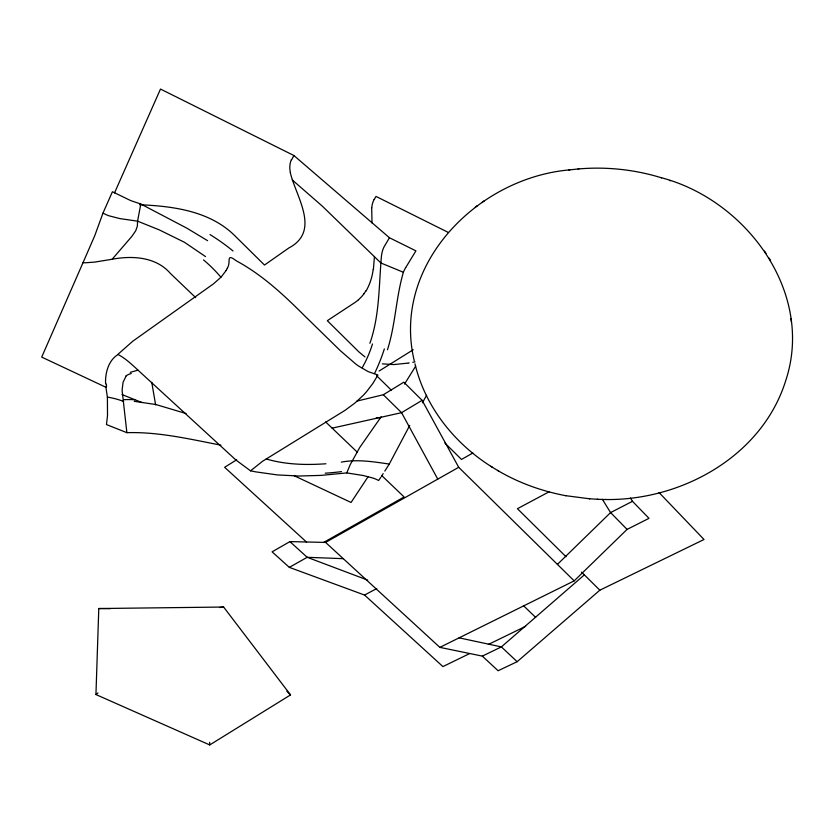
<?xml version="1.0" encoding="UTF-8"?>
<svg xmlns="http://www.w3.org/2000/svg" width="834" height="834" viewBox="0 0 834 834"><rect width="100%" height="100%" fill="white"/><g stroke="black" fill="none" stroke-linecap="round" stroke-linejoin="round"><path stroke-width="1.25" d="M374.456 256.497L373.382 269.528M95.941 694.545L98.787 608.539L223.616 607.037L290.534 694.91L209.73 744.939L95.941 694.545L97.985 692.939M371.703 207.812L372.006 222.949M83.025 262.668L94.774 235.647L102.968 213.139L112.423 191.737L130.657 200.567L140.81 204.007L137.579 221.156L137.349 226.16L135.744 230.716L131.762 236.502L112.152 259.249L94.68 262.105L85.516 262.762A39.188 30.274 29.2 0 1 83.025 262.668L41.7 357.098L106.179 387.393M387.466 349.759C395.556 324.53 395.91 297.613 403.395 272.27A37.134 30.326 13.4 0 1 404.886 268.975L405.824 267.412M369.889 343.306C379.741 315.335 378.834 285.28 381.44 256.142A54.387 44.775 13.8 0 1 382.316 251.534L382.733 250.117A29.628 24.405 15.1 0 1 384.297 246.426L385.099 245.102M105.616 383.89C104.99 373.173 108.535 360.079 118.126 354.523C126.153 358.818 132.71 365.271 139.341 371.38L235.991 460.076L250.554 470.835L255.861 471.888L277.347 474.911L298.958 476.026L321.069 475.39L346.767 472.909L350.197 464.674L359.767 447.441L381.107 416.844M114.519 192.894L160.493 89.061L293.881 155.51L389.447 237.753L415.916 250.857L406.127 266.922M227.328 268.141C231.414 262.251 225.274 252.4 236.324 260.833C261.793 274.553 283.216 294.392 303.524 314.71L340.189 350.551L355.628 363.905A83.379 66.897 14.6 0 0 358.484 365.98L368.201 371.641L377.948 375.008L372.829 383.484L366.637 391.584A139.059 108.722 21.2 0 1 362.967 395.608L354.846 403.093L345.026 410.349L262.616 461.223L250.554 470.835M384.828 471.085L389.259 464.069L409.734 425.413M291.671 159.753L293.881 155.51M426.601 395.253L422.4 402.822M374.195 199.555L375.998 196.417L448.317 232.446M226.16 270.456L221.166 277.044L213.546 283.8L132.825 341.179L117.865 354.377M415.645 366.209L404.521 384.067M389.447 237.753L385.391 244.602M365.99 290.764L363.895 293.849M383.181 473.649L381.482 476.245M368.242 476.475L351.062 502.464L294.319 475.807M380.784 477.298L378.667 480.467L375.675 479.07A27.324 20.037 14.7 0 0 373.246 478.132L363.301 475.536L346.767 472.909M126.163 375.936L123.067 382.264L122.098 390.229L126.883 432.679C158.71 431.71 189.891 439.174 220.916 445.158M557.414 564.389L610.571 512.587L632.485 501.317L648.988 518.341L627.074 529.402L574.178 580.871L439.862 647.372L325.583 542.423L289.919 541.61L272.092 551.837L289.325 567.36L364.562 595.049L442.917 666.585L469.719 653.533M358.453 299.781L360.945 297.384A55.711 45.119 19.7 0 0 363.895 293.849M584.342 574.866L501.38 646.903L482.333 656.108L439.862 647.372M482.333 656.108L498.096 670.745L517.163 661.696L599.844 590.191L704.011 539.494L659.069 492.571M569.82 169.865C477.694 177.705 391.313 264.712 414.248 360.82M475.297 207.113L477.361 205.675M482.261 202.224L484.241 200.848M236.689 459.774L224.627 467.29L306.631 542.163M379.095 371.026L413.226 349.748M357.046 401.06L383.327 394.753L403.833 382.191L422.108 400.341L458.7 467.311L574.178 580.871M422.108 400.341L401.561 412.674L332.161 428.144M130.271 372.35L137.996 370.14M472.826 453.018L461.494 459.44L444.876 443.031M323.394 542.559L404.115 496.97L381.691 475.526M325.583 542.423L458.7 467.311M289.325 567.36L307.204 557.31L343.264 558.665M549.408 491.622L517.445 508.709L566.015 556.737M364.562 595.049L376.728 588.554M488.359 644.463L525.649 626.313M414.998 361.893L412.767 362.3M409.129 362.926L408.295 363.061M112.152 259.249C132.272 255.444 156.062 256.82 170.345 273.385L195.729 297.665M407.732 363.144L393.742 364.573L382.379 363.864M341.294 462.13C357.129 459.086 373.465 461.744 389.259 464.069M219.801 607.517L223.616 607.037M578.066 168.989C606.141 166.487 634.684 169.521 661.612 177.84M568.84 169.969L578.869 168.895M325.917 463.767C305.974 465.195 285.53 464.642 266.234 458.971M597.363 499.243C675.947 503.757 761.161 458.919 785.628 380.94C815.068 292.578 746.055 199.66 660.789 177.579M380.888 417.625L376.374 417.605M98.787 608.539L110.401 608.643M605.286 499.41L605.859 499.43M134.264 401.321L155.875 404.532L186.086 413.539M139.518 204.705L140.32 204.747M141.53 204.81C174.014 206.332 209.542 211.304 233.937 234.865L264.503 265.035L288.825 247.99C321.142 230.924 295.862 196.72 290.274 172.482M589.44 498.795L597.769 499.264M589.68 498.805L565.619 495.667M105.762 386.371L107.398 397.057L111.495 397.87A59.881 42.93 23.1 0 1 123.661 401.446M565.89 495.719C541.881 491.205 518.529 482.834 497.491 470.376M459.117 637.843L501.38 646.903L517.163 661.696M669.462 180.436L670.453 180.759M367.742 580.13L307.204 557.31L289.919 541.61M126.883 432.679L106.46 424.558L107.513 415.634L107.398 397.057M142.03 402.551L121.983 394.555M403.395 272.27L380.919 263.002L322.185 206.029L292.223 179.904M102.968 213.139L106.304 214.734A30.889 24.457 29.5 0 0 108.983 215.797L119.783 218.581L137.579 221.156L159.169 229.84L184.47 242.287L205.529 256.591M414.978 363.791C425.142 407.034 454.957 444.063 492.352 467.248M490.788 466.3L498.93 471.241M140.81 204.007L186.983 228.245L207.603 240.692M364.969 356.921L358.839 351.854L327.314 320.683L354.471 302.815A50.999 41.283 19.4 0 0 358.464 299.781M325.656 421.931L357.39 452.278M523.439 605.661L535.647 617.369M383.327 394.753L401.561 412.674L437.777 479.123M376.53 375.592L391.313 390.176M581.6 572.145L599.844 590.191M286.875 691.271L290.534 694.91M627.074 529.402L610.571 512.587L602.356 499.295M764.549 251.097L766.039 253.411M769.011 258.05L770.543 260.437M630.431 498.002L632.485 501.317M155.635 404.917L151.746 382.295M791.018 318.598L791.32 321.736M209.636 742.354L209.73 744.939M384.349 348.914A200.16 188.755 -9.5 0 1 374.497 373.559M372.475 343.973A126.737 120.315 -15.5 0 1 362.112 367.93M341.523 471.606A213.056 168.27 -17.8 0 1 325.25 473.191M124.005 399.694A90.77 70.254 -37 0 1 134.785 399.767M106.585 386.538A240.234 111.589 17.1 0 1 106.356 384.047M126.08 375.842A94.815 36.289 44.5 0 1 131.272 373.517M210.022 234.573A202.662 168.134 62.8 0 1 233.02 250.982M203.538 259.927A132.815 111.11 67.3 0 1 220.874 277.159M227.328 268.141A41.366 32.755 25.2 0 1 226.16 270.456M290.378 172.471A28.554 24.04 22.1 0 1 291.337 159.617M371.745 207.812A32.172 27.011 16.2 0 1 374.07 199.493M373.173 269.497A88.039 71.286 21.3 0 1 366.168 290.847"/></g></svg>
